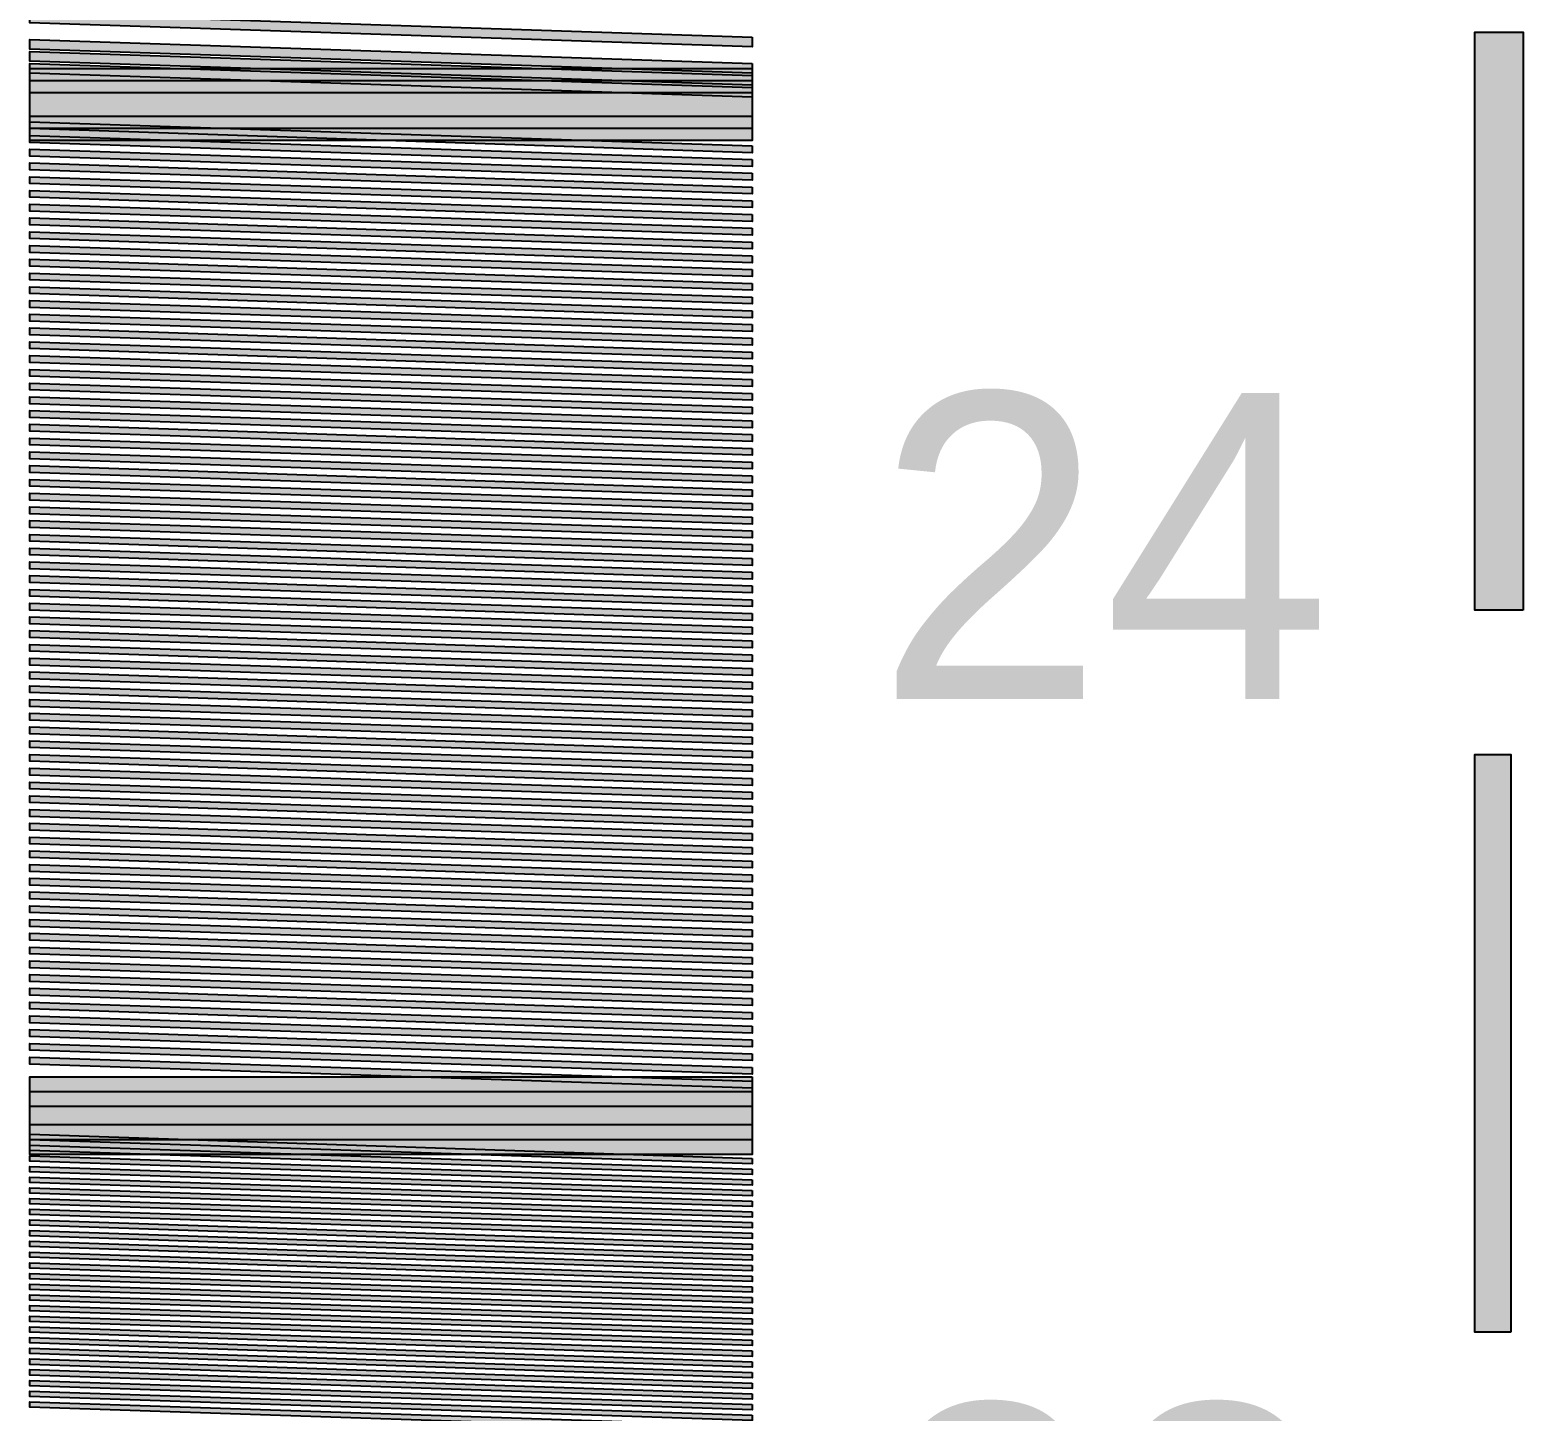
# Model space of a CAD drawing. Header units: millimetres. Extents: x -9 to 297, y 0 to 210.
# Drawn here: x 193.94 to 212.03, y 113.67 to 130.4 of the extents above; entities that cross this region are included whole.
import ezdxf

# ---------------------------------------------------------------- set-up
doc = ezdxf.new("R2010")
doc.units = ezdxf.units.MM
for name, color, linetype in [('CENTER', 7, 'Continuous'), ('LABELS', 7, 'Continuous'), ('PERIPHERY', 7, 'Continuous')]:
    doc.layers.add(name, color=color, linetype=linetype)

msp = doc.modelspace()

# ---------------------------------------------------------------- hatches: boundary and pattern name
at = {"layer": 'CENTER', "true_color": 0x000000}
h = msp.add_hatch(color=7, dxfattribs=at)
h.dxf.hatch_style = 1
h.paths.add_polyline_path([(212.028, 123.375), (211.442, 123.375), (211.442, 130.375), (212.028, 130.375), (212.028, 123.375)])
h = msp.add_hatch(color=7, dxfattribs=at)
h.dxf.hatch_style = 1
h.paths.add_polyline_path([(211.88, 114.625), (211.442, 114.625), (211.442, 121.625), (211.88, 121.625), (211.88, 114.625)])
at = {"layer": 'PERIPHERY', "true_color": 0x000000}
h = msp.add_hatch(color=7, dxfattribs=at)
h.dxf.hatch_style = 1
h.paths.add_polyline_path([(202.692, 130.316), (202.692, 130.2), (193.942, 130.491), (193.942, 130.608), (202.692, 130.316)])
h = msp.add_hatch(color=7, dxfattribs=at)
h.dxf.hatch_style = 1
h.paths.add_polyline_path([(202.692, 129.996), (202.692, 129.879), (193.942, 130.171), (193.942, 130.287), (202.692, 129.996)])
h = msp.add_hatch(color=7, dxfattribs=at)
h.dxf.hatch_style = 1
h.paths.add_polyline_path([(202.692, 129.85), (202.692, 129.733), (193.942, 130.025), (193.942, 130.142), (202.692, 129.85)])
h = msp.add_hatch(color=7, dxfattribs=at)
h.dxf.hatch_style = 1
h.paths.add_polyline_path([(202.692, 129.704), (202.692, 129.587), (193.942, 129.879), (193.942, 129.996), (202.692, 129.704)])
h = msp.add_hatch(color=7, dxfattribs=at)
h.dxf.hatch_style = 1
h.paths.add_polyline_path([(202.692, 129.937), (202.692, 129.354), (193.942, 129.354), (193.942, 129.937), (202.692, 129.937)])
h = msp.add_hatch(color=7, dxfattribs=at)
h.dxf.hatch_style = 1
h.paths.add_polyline_path([(202.692, 129.791), (202.692, 129.208), (193.942, 129.208), (193.942, 129.791), (202.692, 129.791)])
h = msp.add_hatch(color=7, dxfattribs=at)
h.dxf.hatch_style = 1
h.paths.add_polyline_path([(202.692, 129.645), (202.692, 129.062), (193.942, 129.062), (193.942, 129.645), (202.692, 129.645)])
h = msp.add_hatch(color=7, dxfattribs=at)
h.dxf.hatch_style = 1
h.paths.add_polyline_path([(202.692, 129), (202.692, 128.916), (193.942, 129.208), (193.942, 129.291), (202.692, 129)])
h = msp.add_hatch(color=7, dxfattribs=at)
h.dxf.hatch_style = 1
h.paths.add_polyline_path([(202.692, 128.833), (202.692, 128.75), (193.942, 129.041), (193.942, 129.125), (202.692, 128.833)])
h = msp.add_hatch(color=7, dxfattribs=at)
h.dxf.hatch_style = 1
h.paths.add_polyline_path([(202.692, 128.666), (202.692, 128.583), (193.942, 128.875), (193.942, 128.958), (202.692, 128.666)])
h = msp.add_hatch(color=7, dxfattribs=at)
h.dxf.hatch_style = 1
h.paths.add_polyline_path([(202.692, 128.5), (202.692, 128.416), (193.942, 128.708), (193.942, 128.791), (202.692, 128.5)])
h = msp.add_hatch(color=7, dxfattribs=at)
h.dxf.hatch_style = 1
h.paths.add_polyline_path([(202.692, 128.333), (202.692, 128.25), (193.942, 128.541), (193.942, 128.625), (202.692, 128.333)])
h = msp.add_hatch(color=7, dxfattribs=at)
h.dxf.hatch_style = 1
h.paths.add_polyline_path([(202.692, 128.167), (202.692, 128.083), (193.942, 128.375), (193.942, 128.458), (202.692, 128.167)])
h = msp.add_hatch(color=7, dxfattribs=at)
h.dxf.hatch_style = 1
h.paths.add_polyline_path([(202.692, 128), (202.692, 127.916), (193.942, 128.208), (193.942, 128.292), (202.692, 128)])
h = msp.add_hatch(color=7, dxfattribs=at)
h.dxf.hatch_style = 1
h.paths.add_polyline_path([(202.692, 127.833), (202.692, 127.75), (193.942, 128.041), (193.942, 128.125), (202.692, 127.833)])
h = msp.add_hatch(color=7, dxfattribs=at)
h.dxf.hatch_style = 1
h.paths.add_polyline_path([(202.692, 127.666), (202.692, 127.583), (193.942, 127.875), (193.942, 127.958), (202.692, 127.666)])
h = msp.add_hatch(color=7, dxfattribs=at)
h.dxf.hatch_style = 1
h.paths.add_polyline_path([(202.692, 127.5), (202.692, 127.416), (193.942, 127.708), (193.942, 127.791), (202.692, 127.5)])
h = msp.add_hatch(color=7, dxfattribs=at)
h.dxf.hatch_style = 1
h.paths.add_polyline_path([(202.692, 127.333), (202.692, 127.25), (193.942, 127.541), (193.942, 127.625), (202.692, 127.333)])
h = msp.add_hatch(color=7, dxfattribs=at)
h.dxf.hatch_style = 1
h.paths.add_polyline_path([(202.692, 127.167), (202.692, 127.083), (193.942, 127.375), (193.942, 127.458), (202.692, 127.167)])
h = msp.add_hatch(color=7, dxfattribs=at)
h.dxf.hatch_style = 1
h.paths.add_polyline_path([(202.692, 127), (202.692, 126.917), (193.942, 127.208), (193.942, 127.292), (202.692, 127)])
h = msp.add_hatch(color=7, dxfattribs=at)
h.dxf.hatch_style = 1
h.paths.add_polyline_path([(202.692, 126.833), (202.692, 126.75), (193.942, 127.042), (193.942, 127.125), (202.692, 126.833)])
h = msp.add_hatch(color=7, dxfattribs=at)
h.dxf.hatch_style = 1
h.paths.add_polyline_path([(202.692, 126.667), (202.692, 126.583), (193.942, 126.875), (193.942, 126.958), (202.692, 126.667)])
h = msp.add_hatch(color=7, dxfattribs=at)
h.dxf.hatch_style = 1
h.paths.add_polyline_path([(202.692, 126.5), (202.692, 126.417), (193.942, 126.708), (193.942, 126.792), (202.692, 126.5)])
h = msp.add_hatch(color=7, dxfattribs=at)
h.dxf.hatch_style = 1
h.paths.add_polyline_path([(202.692, 126.333), (202.692, 126.25), (193.942, 126.542), (193.942, 126.625), (202.692, 126.333)])
h = msp.add_hatch(color=7, dxfattribs=at)
h.dxf.hatch_style = 1
h.paths.add_polyline_path([(202.692, 126.167), (202.692, 126.083), (193.942, 126.375), (193.942, 126.458), (202.692, 126.167)])
h = msp.add_hatch(color=7, dxfattribs=at)
h.dxf.hatch_style = 1
h.paths.add_polyline_path([(202.692, 126), (202.692, 125.916), (193.942, 126.208), (193.942, 126.291), (202.692, 126)])
h = msp.add_hatch(color=7, dxfattribs=at)
h.dxf.hatch_style = 1
h.paths.add_polyline_path([(202.692, 125.833), (202.692, 125.75), (193.942, 126.042), (193.942, 126.125), (202.692, 125.833)])
h = msp.add_hatch(color=7, dxfattribs=at)
h.dxf.hatch_style = 1
h.paths.add_polyline_path([(202.692, 125.667), (202.692, 125.583), (193.942, 125.875), (193.942, 125.958), (202.692, 125.667)])
h = msp.add_hatch(color=7, dxfattribs=at)
h.dxf.hatch_style = 1
h.paths.add_polyline_path([(202.692, 125.5), (202.692, 125.417), (193.942, 125.708), (193.942, 125.792), (202.692, 125.5)])
h = msp.add_hatch(color=7, dxfattribs=at)
h.dxf.hatch_style = 1
h.paths.add_polyline_path([(202.692, 125.333), (202.692, 125.25), (193.942, 125.542), (193.942, 125.625), (202.692, 125.333)])
h = msp.add_hatch(color=7, dxfattribs=at)
h.dxf.hatch_style = 1
h.paths.add_polyline_path([(202.692, 125.167), (202.692, 125.084), (193.942, 125.375), (193.942, 125.459), (202.692, 125.167)])
h = msp.add_hatch(color=7, dxfattribs=at)
h.dxf.hatch_style = 1
h.paths.add_polyline_path([(202.692, 125), (202.692, 124.917), (193.942, 125.208), (193.942, 125.292), (202.692, 125)])
h = msp.add_hatch(color=7, dxfattribs=at)
h.dxf.hatch_style = 1
h.paths.add_polyline_path([(202.692, 124.833), (202.692, 124.75), (193.942, 125.042), (193.942, 125.125), (202.692, 124.833)])
h = msp.add_hatch(color=7, dxfattribs=at)
h.dxf.hatch_style = 1
h.paths.add_polyline_path([(202.692, 124.666), (202.692, 124.583), (193.942, 124.875), (193.942, 124.958), (202.692, 124.666)])
h = msp.add_hatch(color=7, dxfattribs=at)
h.dxf.hatch_style = 1
h.paths.add_polyline_path([(202.692, 124.5), (202.692, 124.416), (193.942, 124.708), (193.942, 124.791), (202.692, 124.5)])
h = msp.add_hatch(color=7, dxfattribs=at)
h.dxf.hatch_style = 1
h.paths.add_polyline_path([(202.692, 124.333), (202.692, 124.25), (193.942, 124.541), (193.942, 124.625), (202.692, 124.333)])
h = msp.add_hatch(color=7, dxfattribs=at)
h.dxf.hatch_style = 1
h.paths.add_polyline_path([(202.692, 124.167), (202.692, 124.083), (193.942, 124.375), (193.942, 124.458), (202.692, 124.167)])
h = msp.add_hatch(color=7, dxfattribs=at)
h.dxf.hatch_style = 1
h.paths.add_polyline_path([(202.692, 124), (202.692, 123.916), (193.942, 124.208), (193.942, 124.292), (202.692, 124)])
h = msp.add_hatch(color=7, dxfattribs=at)
h.dxf.hatch_style = 1
h.paths.add_polyline_path([(202.692, 123.833), (202.692, 123.75), (193.942, 124.042), (193.942, 124.125), (202.692, 123.833)])
h = msp.add_hatch(color=7, dxfattribs=at)
h.dxf.hatch_style = 1
h.paths.add_polyline_path([(202.692, 123.667), (202.692, 123.583), (193.942, 123.875), (193.942, 123.958), (202.692, 123.667)])
h = msp.add_hatch(color=7, dxfattribs=at)
h.dxf.hatch_style = 1
h.paths.add_polyline_path([(202.692, 123.5), (202.692, 123.417), (193.942, 123.708), (193.942, 123.792), (202.692, 123.5)])
h = msp.add_hatch(color=7, dxfattribs=at)
h.dxf.hatch_style = 1
h.paths.add_polyline_path([(202.692, 123.333), (202.692, 123.25), (193.942, 123.542), (193.942, 123.625), (202.692, 123.333)])
h = msp.add_hatch(color=7, dxfattribs=at)
h.dxf.hatch_style = 1
h.paths.add_polyline_path([(202.692, 123.167), (202.692, 123.084), (193.942, 123.375), (193.942, 123.459), (202.692, 123.167)])
h = msp.add_hatch(color=7, dxfattribs=at)
h.dxf.hatch_style = 1
h.paths.add_polyline_path([(202.692, 123), (202.692, 122.917), (193.942, 123.208), (193.942, 123.292), (202.692, 123)])
h = msp.add_hatch(color=7, dxfattribs=at)
h.dxf.hatch_style = 1
h.paths.add_polyline_path([(202.692, 122.833), (202.692, 122.75), (193.942, 123.042), (193.942, 123.125), (202.692, 122.833)])
h = msp.add_hatch(color=7, dxfattribs=at)
h.dxf.hatch_style = 1
h.paths.add_polyline_path([(202.692, 122.667), (202.692, 122.583), (193.942, 122.875), (193.942, 122.958), (202.692, 122.667)])
h = msp.add_hatch(color=7, dxfattribs=at)
h.dxf.hatch_style = 1
h.paths.add_polyline_path([(202.692, 122.5), (202.692, 122.417), (193.942, 122.708), (193.942, 122.792), (202.692, 122.5)])
h = msp.add_hatch(color=7, dxfattribs=at)
h.dxf.hatch_style = 1
h.paths.add_polyline_path([(202.692, 122.333), (202.692, 122.25), (193.942, 122.542), (193.942, 122.625), (202.692, 122.333)])
h = msp.add_hatch(color=7, dxfattribs=at)
h.dxf.hatch_style = 1
h.paths.add_polyline_path([(202.692, 122.167), (202.692, 122.083), (193.942, 122.375), (193.942, 122.458), (202.692, 122.167)])
h = msp.add_hatch(color=7, dxfattribs=at)
h.dxf.hatch_style = 1
h.paths.add_polyline_path([(202.692, 122), (202.692, 121.917), (193.942, 122.208), (193.942, 122.292), (202.692, 122)])
h = msp.add_hatch(color=7, dxfattribs=at)
h.dxf.hatch_style = 1
h.paths.add_polyline_path([(202.692, 121.834), (202.692, 121.75), (193.942, 122.042), (193.942, 122.125), (202.692, 121.834)])
h = msp.add_hatch(color=7, dxfattribs=at)
h.dxf.hatch_style = 1
h.paths.add_polyline_path([(202.692, 121.667), (202.692, 121.584), (193.942, 121.875), (193.942, 121.959), (202.692, 121.667)])
h = msp.add_hatch(color=7, dxfattribs=at)
h.dxf.hatch_style = 1
h.paths.add_polyline_path([(202.692, 121.5), (202.692, 121.417), (193.942, 121.709), (193.942, 121.792), (202.692, 121.5)])
h = msp.add_hatch(color=7, dxfattribs=at)
h.dxf.hatch_style = 1
h.paths.add_polyline_path([(202.692, 121.334), (202.692, 121.25), (193.942, 121.542), (193.942, 121.625), (202.692, 121.334)])
h = msp.add_hatch(color=7, dxfattribs=at)
h.dxf.hatch_style = 1
h.paths.add_polyline_path([(202.692, 121.167), (202.692, 121.084), (193.942, 121.375), (193.942, 121.459), (202.692, 121.167)])
h = msp.add_hatch(color=7, dxfattribs=at)
h.dxf.hatch_style = 1
h.paths.add_polyline_path([(202.692, 121), (202.692, 120.916), (193.942, 121.208), (193.942, 121.291), (202.692, 121)])
h = msp.add_hatch(color=7, dxfattribs=at)
h.dxf.hatch_style = 1
h.paths.add_polyline_path([(202.692, 120.833), (202.692, 120.75), (193.942, 121.042), (193.942, 121.125), (202.692, 120.833)])
h = msp.add_hatch(color=7, dxfattribs=at)
h.dxf.hatch_style = 1
h.paths.add_polyline_path([(202.692, 120.667), (202.692, 120.583), (193.942, 120.875), (193.942, 120.958), (202.692, 120.667)])
h = msp.add_hatch(color=7, dxfattribs=at)
h.dxf.hatch_style = 1
h.paths.add_polyline_path([(202.692, 120.5), (202.692, 120.417), (193.942, 120.708), (193.942, 120.792), (202.692, 120.5)])
h = msp.add_hatch(color=7, dxfattribs=at)
h.dxf.hatch_style = 1
h.paths.add_polyline_path([(202.692, 120.334), (202.692, 120.25), (193.942, 120.542), (193.942, 120.625), (202.692, 120.334)])
h = msp.add_hatch(color=7, dxfattribs=at)
h.dxf.hatch_style = 1
h.paths.add_polyline_path([(202.692, 120.167), (202.692, 120.083), (193.942, 120.375), (193.942, 120.459), (202.692, 120.167)])
h = msp.add_hatch(color=7, dxfattribs=at)
h.dxf.hatch_style = 1
h.paths.add_polyline_path([(202.692, 120), (202.692, 119.917), (193.942, 120.209), (193.942, 120.292), (202.692, 120)])
h = msp.add_hatch(color=7, dxfattribs=at)
h.dxf.hatch_style = 1
h.paths.add_polyline_path([(202.692, 119.834), (202.692, 119.75), (193.942, 120.042), (193.942, 120.125), (202.692, 119.834)])
h = msp.add_hatch(color=7, dxfattribs=at)
h.dxf.hatch_style = 1
h.paths.add_polyline_path([(202.692, 119.667), (202.692, 119.584), (193.942, 119.875), (193.942, 119.959), (202.692, 119.667)])
h = msp.add_hatch(color=7, dxfattribs=at)
h.dxf.hatch_style = 1
h.paths.add_polyline_path([(202.692, 119.5), (202.692, 119.417), (193.942, 119.709), (193.942, 119.792), (202.692, 119.5)])
h = msp.add_hatch(color=7, dxfattribs=at)
h.dxf.hatch_style = 1
h.paths.add_polyline_path([(202.692, 119.334), (202.692, 119.25), (193.942, 119.542), (193.942, 119.625), (202.692, 119.334)])
h = msp.add_hatch(color=7, dxfattribs=at)
h.dxf.hatch_style = 1
h.paths.add_polyline_path([(202.692, 119.167), (202.692, 119.084), (193.942, 119.375), (193.942, 119.459), (202.692, 119.167)])
h = msp.add_hatch(color=7, dxfattribs=at)
h.dxf.hatch_style = 1
h.paths.add_polyline_path([(202.692, 119), (202.692, 118.917), (193.942, 119.208), (193.942, 119.292), (202.692, 119)])
h = msp.add_hatch(color=7, dxfattribs=at)
h.dxf.hatch_style = 1
h.paths.add_polyline_path([(202.692, 118.834), (202.692, 118.75), (193.942, 119.042), (193.942, 119.125), (202.692, 118.834)])
h = msp.add_hatch(color=7, dxfattribs=at)
h.dxf.hatch_style = 1
h.paths.add_polyline_path([(202.692, 118.667), (202.692, 118.584), (193.942, 118.875), (193.942, 118.959), (202.692, 118.667)])
h = msp.add_hatch(color=7, dxfattribs=at)
h.dxf.hatch_style = 1
h.paths.add_polyline_path([(202.692, 118.5), (202.692, 118.417), (193.942, 118.709), (193.942, 118.792), (202.692, 118.5)])
h = msp.add_hatch(color=7, dxfattribs=at)
h.dxf.hatch_style = 1
h.paths.add_polyline_path([(202.692, 118.334), (202.692, 118.25), (193.942, 118.542), (193.942, 118.625), (202.692, 118.334)])
h = msp.add_hatch(color=7, dxfattribs=at)
h.dxf.hatch_style = 1
h.paths.add_polyline_path([(202.692, 118.167), (202.692, 118.084), (193.942, 118.375), (193.942, 118.459), (202.692, 118.167)])
h = msp.add_hatch(color=7, dxfattribs=at)
h.dxf.hatch_style = 1
h.paths.add_polyline_path([(202.692, 118), (202.692, 117.917), (193.942, 118.209), (193.942, 118.292), (202.692, 118)])
h = msp.add_hatch(color=7, dxfattribs=at)
h.dxf.hatch_style = 1
h.paths.add_polyline_path([(202.692, 117.834), (202.692, 117.75), (193.942, 118.042), (193.942, 118.125), (202.692, 117.834)])
h = msp.add_hatch(color=7, dxfattribs=at)
h.dxf.hatch_style = 1
h.paths.add_polyline_path([(202.692, 117.667), (202.692, 117.584), (193.942, 117.875), (193.942, 117.959), (202.692, 117.667)])
h = msp.add_hatch(color=7, dxfattribs=at)
h.dxf.hatch_style = 1
h.paths.add_polyline_path([(202.692, 117.72), (202.692, 117.136), (193.942, 117.136), (193.942, 117.72), (202.692, 117.72)])
h = msp.add_hatch(color=7, dxfattribs=at)
h.dxf.hatch_style = 1
h.paths.add_polyline_path([(202.692, 117.542), (202.692, 116.958), (193.942, 116.958), (193.942, 117.542), (202.692, 117.542)])
h = msp.add_hatch(color=7, dxfattribs=at)
h.dxf.hatch_style = 1
h.paths.add_polyline_path([(202.692, 117.363), (202.692, 116.78), (193.942, 116.78), (193.942, 117.363), (202.692, 117.363)])
h = msp.add_hatch(color=7, dxfattribs=at)
h.dxf.hatch_style = 1
h.paths.add_polyline_path([(202.692, 116.731), (202.692, 116.666), (193.942, 116.958), (193.942, 117.023), (202.692, 116.731)])
h = msp.add_hatch(color=7, dxfattribs=at)
h.dxf.hatch_style = 1
h.paths.add_polyline_path([(202.692, 116.602), (202.692, 116.537), (193.942, 116.829), (193.942, 116.893), (202.692, 116.602)])
h = msp.add_hatch(color=7, dxfattribs=at)
h.dxf.hatch_style = 1
h.paths.add_polyline_path([(202.692, 116.472), (202.692, 116.407), (193.942, 116.699), (193.942, 116.764), (202.692, 116.472)])
h = msp.add_hatch(color=7, dxfattribs=at)
h.dxf.hatch_style = 1
h.paths.add_polyline_path([(202.692, 116.342), (202.692, 116.278), (193.942, 116.569), (193.942, 116.634), (202.692, 116.342)])
h = msp.add_hatch(color=7, dxfattribs=at)
h.dxf.hatch_style = 1
h.paths.add_polyline_path([(202.692, 116.213), (202.692, 116.148), (193.942, 116.44), (193.942, 116.504), (202.692, 116.213)])
h = msp.add_hatch(color=7, dxfattribs=at)
h.dxf.hatch_style = 1
h.paths.add_polyline_path([(202.692, 116.083), (202.692, 116.018), (193.942, 116.31), (193.942, 116.375), (202.692, 116.083)])
h = msp.add_hatch(color=7, dxfattribs=at)
h.dxf.hatch_style = 1
h.paths.add_polyline_path([(202.692, 115.953), (202.692, 115.889), (193.942, 116.18), (193.942, 116.245), (202.692, 115.953)])
h = msp.add_hatch(color=7, dxfattribs=at)
h.dxf.hatch_style = 1
h.paths.add_polyline_path([(202.692, 115.824), (202.692, 115.759), (193.942, 116.051), (193.942, 116.115), (202.692, 115.824)])
h = msp.add_hatch(color=7, dxfattribs=at)
h.dxf.hatch_style = 1
h.paths.add_polyline_path([(202.692, 115.694), (202.692, 115.629), (193.942, 115.921), (193.942, 115.986), (202.692, 115.694)])
h = msp.add_hatch(color=7, dxfattribs=at)
h.dxf.hatch_style = 1
h.paths.add_polyline_path([(202.692, 115.565), (202.692, 115.5), (193.942, 115.792), (193.942, 115.856), (202.692, 115.565)])
h = msp.add_hatch(color=7, dxfattribs=at)
h.dxf.hatch_style = 1
h.paths.add_polyline_path([(202.692, 115.435), (202.692, 115.37), (193.942, 115.662), (193.942, 115.727), (202.692, 115.435)])
h = msp.add_hatch(color=7, dxfattribs=at)
h.dxf.hatch_style = 1
h.paths.add_polyline_path([(202.692, 115.306), (202.692, 115.241), (193.942, 115.533), (193.942, 115.597), (202.692, 115.306)])
h = msp.add_hatch(color=7, dxfattribs=at)
h.dxf.hatch_style = 1
h.paths.add_polyline_path([(202.692, 115.176), (202.692, 115.111), (193.942, 115.403), (193.942, 115.468), (202.692, 115.176)])
h = msp.add_hatch(color=7, dxfattribs=at)
h.dxf.hatch_style = 1
h.paths.add_polyline_path([(202.692, 115.046), (202.692, 114.982), (193.942, 115.273), (193.942, 115.338), (202.692, 115.046)])
h = msp.add_hatch(color=7, dxfattribs=at)
h.dxf.hatch_style = 1
h.paths.add_polyline_path([(202.692, 114.917), (202.692, 114.852), (193.942, 115.144), (193.942, 115.208), (202.692, 114.917)])
h = msp.add_hatch(color=7, dxfattribs=at)
h.dxf.hatch_style = 1
h.paths.add_polyline_path([(202.692, 114.787), (202.692, 114.722), (193.942, 115.014), (193.942, 115.079), (202.692, 114.787)])
h = msp.add_hatch(color=7, dxfattribs=at)
h.dxf.hatch_style = 1
h.paths.add_polyline_path([(202.692, 114.657), (202.692, 114.593), (193.942, 114.884), (193.942, 114.949), (202.692, 114.657)])
h = msp.add_hatch(color=7, dxfattribs=at)
h.dxf.hatch_style = 1
h.paths.add_polyline_path([(202.692, 114.528), (202.692, 114.463), (193.942, 114.755), (193.942, 114.819), (202.692, 114.528)])
h = msp.add_hatch(color=7, dxfattribs=at)
h.dxf.hatch_style = 1
h.paths.add_polyline_path([(202.692, 114.398), (202.692, 114.333), (193.942, 114.625), (193.942, 114.69), (202.692, 114.398)])
h = msp.add_hatch(color=7, dxfattribs=at)
h.dxf.hatch_style = 1
h.paths.add_polyline_path([(202.692, 114.268), (202.692, 114.204), (193.942, 114.495), (193.942, 114.56), (202.692, 114.268)])
h = msp.add_hatch(color=7, dxfattribs=at)
h.dxf.hatch_style = 1
h.paths.add_polyline_path([(202.692, 114.139), (202.692, 114.074), (193.942, 114.366), (193.942, 114.431), (202.692, 114.139)])
h = msp.add_hatch(color=7, dxfattribs=at)
h.dxf.hatch_style = 1
h.paths.add_polyline_path([(202.692, 114.009), (202.692, 113.945), (193.942, 114.236), (193.942, 114.301), (202.692, 114.009)])
h = msp.add_hatch(color=7, dxfattribs=at)
h.dxf.hatch_style = 1
h.paths.add_polyline_path([(202.692, 113.88), (202.692, 113.815), (193.942, 114.107), (193.942, 114.172), (202.692, 113.88)])
h = msp.add_hatch(color=7, dxfattribs=at)
h.dxf.hatch_style = 1
h.paths.add_polyline_path([(202.692, 113.75), (202.692, 113.685), (193.942, 113.977), (193.942, 114.042), (202.692, 113.75)])
h = msp.add_hatch(color=7, dxfattribs=at)
h.dxf.hatch_style = 1
h.paths.add_polyline_path([(202.692, 113.621), (202.692, 113.556), (193.942, 113.847), (193.942, 113.912), (202.692, 113.621)])
h = msp.add_hatch(color=7, dxfattribs=at)
h.dxf.hatch_style = 1
h.paths.add_polyline_path([(202.692, 113.491), (202.692, 113.426), (193.942, 113.718), (193.942, 113.783), (202.692, 113.491)])

# ---------------------------------------------------------------- linework, layer by layer
at = {"layer": 'CENTER', "color": 250}
for points in [[(212.028, 123.375), (211.442, 123.375), (211.442, 130.375), (212.028, 130.375), (212.028, 123.375)], [(211.88, 114.625), (211.442, 114.625), (211.442, 121.625), (211.88, 121.625), (211.88, 114.625)]]:
    msp.add_lwpolyline(points, close=True, dxfattribs=at)
at = {"layer": 'CENTER', "color": 250, "true_color": 0x000000}
for points in [[(212.028, 123.375), (212.028, 130.375), (211.442, 130.375)], [(211.442, 130.375), (211.442, 123.375), (212.028, 123.375)], [(211.88, 114.625), (211.88, 121.625), (211.442, 121.625)], [(211.442, 121.625), (211.442, 114.625), (211.88, 114.625)]]:
    msp.add_solid(points, dxfattribs=at)
at = {"layer": 'PERIPHERY', "color": 250}
for points in [[(202.692, 130.316), (202.692, 130.2), (193.942, 130.491), (193.942, 130.608), (202.692, 130.316)], [(202.692, 129.996), (202.692, 129.879), (193.942, 130.171), (193.942, 130.287), (202.692, 129.996)], [(202.692, 129.85), (202.692, 129.733), (193.942, 130.025), (193.942, 130.142), (202.692, 129.85)], [(202.692, 129.704), (202.692, 129.587), (193.942, 129.879), (193.942, 129.996), (202.692, 129.704)], [(202.692, 129.937), (202.692, 129.354), (193.942, 129.354), (193.942, 129.937), (202.692, 129.937)], [(202.692, 129.791), (202.692, 129.208), (193.942, 129.208), (193.942, 129.791), (202.692, 129.791)], [(202.692, 129.645), (202.692, 129.062), (193.942, 129.062), (193.942, 129.645), (202.692, 129.645)], [(202.692, 129), (202.692, 128.916), (193.942, 129.208), (193.942, 129.291), (202.692, 129)], [(202.692, 128.833), (202.692, 128.75), (193.942, 129.041), (193.942, 129.125), (202.692, 128.833)], [(202.692, 128.666), (202.692, 128.583), (193.942, 128.875), (193.942, 128.958), (202.692, 128.666)], [(202.692, 128.5), (202.692, 128.416), (193.942, 128.708), (193.942, 128.791), (202.692, 128.5)], [(202.692, 128.333), (202.692, 128.25), (193.942, 128.541), (193.942, 128.625), (202.692, 128.333)], [(202.692, 128.167), (202.692, 128.083), (193.942, 128.375), (193.942, 128.458), (202.692, 128.167)], [(202.692, 128), (202.692, 127.916), (193.942, 128.208), (193.942, 128.292), (202.692, 128)], [(202.692, 127.833), (202.692, 127.75), (193.942, 128.041), (193.942, 128.125), (202.692, 127.833)], [(202.692, 127.666), (202.692, 127.583), (193.942, 127.875), (193.942, 127.958), (202.692, 127.666)], [(202.692, 127.5), (202.692, 127.416), (193.942, 127.708), (193.942, 127.791), (202.692, 127.5)], [(202.692, 127.333), (202.692, 127.25), (193.942, 127.541), (193.942, 127.625), (202.692, 127.333)], [(202.692, 127.167), (202.692, 127.083), (193.942, 127.375), (193.942, 127.458), (202.692, 127.167)], [(202.692, 127), (202.692, 126.917), (193.942, 127.208), (193.942, 127.292), (202.692, 127)], [(202.692, 126.833), (202.692, 126.75), (193.942, 127.042), (193.942, 127.125), (202.692, 126.833)], [(202.692, 126.667), (202.692, 126.583), (193.942, 126.875), (193.942, 126.958), (202.692, 126.667)], [(202.692, 126.5), (202.692, 126.417), (193.942, 126.708), (193.942, 126.792), (202.692, 126.5)], [(202.692, 126.333), (202.692, 126.25), (193.942, 126.542), (193.942, 126.625), (202.692, 126.333)], [(202.692, 126.167), (202.692, 126.083), (193.942, 126.375), (193.942, 126.458), (202.692, 126.167)], [(202.692, 126), (202.692, 125.916), (193.942, 126.208), (193.942, 126.291), (202.692, 126)], [(202.692, 125.833), (202.692, 125.75), (193.942, 126.042), (193.942, 126.125), (202.692, 125.833)], [(202.692, 125.667), (202.692, 125.583), (193.942, 125.875), (193.942, 125.958), (202.692, 125.667)], [(202.692, 125.5), (202.692, 125.417), (193.942, 125.708), (193.942, 125.792), (202.692, 125.5)], [(202.692, 125.333), (202.692, 125.25), (193.942, 125.542), (193.942, 125.625), (202.692, 125.333)], [(202.692, 125.167), (202.692, 125.084), (193.942, 125.375), (193.942, 125.459), (202.692, 125.167)], [(202.692, 125), (202.692, 124.917), (193.942, 125.208), (193.942, 125.292), (202.692, 125)], [(202.692, 124.833), (202.692, 124.75), (193.942, 125.042), (193.942, 125.125), (202.692, 124.833)], [(202.692, 124.666), (202.692, 124.583), (193.942, 124.875), (193.942, 124.958), (202.692, 124.666)], [(202.692, 124.5), (202.692, 124.416), (193.942, 124.708), (193.942, 124.791), (202.692, 124.5)], [(202.692, 124.333), (202.692, 124.25), (193.942, 124.541), (193.942, 124.625), (202.692, 124.333)], [(202.692, 124.167), (202.692, 124.083), (193.942, 124.375), (193.942, 124.458), (202.692, 124.167)], [(202.692, 124), (202.692, 123.916), (193.942, 124.208), (193.942, 124.292), (202.692, 124)], [(202.692, 123.833), (202.692, 123.75), (193.942, 124.042), (193.942, 124.125), (202.692, 123.833)], [(202.692, 123.667), (202.692, 123.583), (193.942, 123.875), (193.942, 123.958), (202.692, 123.667)], [(202.692, 123.5), (202.692, 123.417), (193.942, 123.708), (193.942, 123.792), (202.692, 123.5)], [(202.692, 123.333), (202.692, 123.25), (193.942, 123.542), (193.942, 123.625), (202.692, 123.333)], [(202.692, 123.167), (202.692, 123.084), (193.942, 123.375), (193.942, 123.459), (202.692, 123.167)], [(202.692, 123), (202.692, 122.917), (193.942, 123.208), (193.942, 123.292), (202.692, 123)], [(202.692, 122.833), (202.692, 122.75), (193.942, 123.042), (193.942, 123.125), (202.692, 122.833)], [(202.692, 122.667), (202.692, 122.583), (193.942, 122.875), (193.942, 122.958), (202.692, 122.667)], [(202.692, 122.5), (202.692, 122.417), (193.942, 122.708), (193.942, 122.792), (202.692, 122.5)], [(202.692, 122.333), (202.692, 122.25), (193.942, 122.542), (193.942, 122.625), (202.692, 122.333)], [(202.692, 122.167), (202.692, 122.083), (193.942, 122.375), (193.942, 122.458), (202.692, 122.167)], [(202.692, 122), (202.692, 121.917), (193.942, 122.208), (193.942, 122.292), (202.692, 122)], [(202.692, 121.834), (202.692, 121.75), (193.942, 122.042), (193.942, 122.125), (202.692, 121.834)], [(202.692, 121.667), (202.692, 121.584), (193.942, 121.875), (193.942, 121.959), (202.692, 121.667)], [(202.692, 121.5), (202.692, 121.417), (193.942, 121.709), (193.942, 121.792), (202.692, 121.5)], [(202.692, 121.334), (202.692, 121.25), (193.942, 121.542), (193.942, 121.625), (202.692, 121.334)], [(202.692, 121.167), (202.692, 121.084), (193.942, 121.375), (193.942, 121.459), (202.692, 121.167)], [(202.692, 121), (202.692, 120.916), (193.942, 121.208), (193.942, 121.291), (202.692, 121)], [(202.692, 120.833), (202.692, 120.75), (193.942, 121.042), (193.942, 121.125), (202.692, 120.833)], [(202.692, 120.667), (202.692, 120.583), (193.942, 120.875), (193.942, 120.958), (202.692, 120.667)], [(202.692, 120.5), (202.692, 120.417), (193.942, 120.708), (193.942, 120.792), (202.692, 120.5)], [(202.692, 120.334), (202.692, 120.25), (193.942, 120.542), (193.942, 120.625), (202.692, 120.334)], [(202.692, 120.167), (202.692, 120.083), (193.942, 120.375), (193.942, 120.459), (202.692, 120.167)], [(202.692, 120), (202.692, 119.917), (193.942, 120.209), (193.942, 120.292), (202.692, 120)], [(202.692, 119.834), (202.692, 119.75), (193.942, 120.042), (193.942, 120.125), (202.692, 119.834)], [(202.692, 119.667), (202.692, 119.584), (193.942, 119.875), (193.942, 119.959), (202.692, 119.667)], [(202.692, 119.5), (202.692, 119.417), (193.942, 119.709), (193.942, 119.792), (202.692, 119.5)], [(202.692, 119.334), (202.692, 119.25), (193.942, 119.542), (193.942, 119.625), (202.692, 119.334)], [(202.692, 119.167), (202.692, 119.084), (193.942, 119.375), (193.942, 119.459), (202.692, 119.167)], [(202.692, 119), (202.692, 118.917), (193.942, 119.208), (193.942, 119.292), (202.692, 119)], [(202.692, 118.834), (202.692, 118.75), (193.942, 119.042), (193.942, 119.125), (202.692, 118.834)], [(202.692, 118.667), (202.692, 118.584), (193.942, 118.875), (193.942, 118.959), (202.692, 118.667)], [(202.692, 118.5), (202.692, 118.417), (193.942, 118.709), (193.942, 118.792), (202.692, 118.5)], [(202.692, 118.334), (202.692, 118.25), (193.942, 118.542), (193.942, 118.625), (202.692, 118.334)], [(202.692, 118.167), (202.692, 118.084), (193.942, 118.375), (193.942, 118.459), (202.692, 118.167)], [(202.692, 118), (202.692, 117.917), (193.942, 118.209), (193.942, 118.292), (202.692, 118)], [(202.692, 117.834), (202.692, 117.75), (193.942, 118.042), (193.942, 118.125), (202.692, 117.834)], [(202.692, 117.667), (202.692, 117.584), (193.942, 117.875), (193.942, 117.959), (202.692, 117.667)], [(202.692, 117.72), (202.692, 117.136), (193.942, 117.136), (193.942, 117.72), (202.692, 117.72)], [(202.692, 117.542), (202.692, 116.958), (193.942, 116.958), (193.942, 117.542), (202.692, 117.542)], [(202.692, 117.363), (202.692, 116.78), (193.942, 116.78), (193.942, 117.363), (202.692, 117.363)], [(202.692, 116.731), (202.692, 116.666), (193.942, 116.958), (193.942, 117.023), (202.692, 116.731)], [(202.692, 116.602), (202.692, 116.537), (193.942, 116.829), (193.942, 116.893), (202.692, 116.602)], [(202.692, 116.472), (202.692, 116.407), (193.942, 116.699), (193.942, 116.764), (202.692, 116.472)], [(202.692, 116.342), (202.692, 116.278), (193.942, 116.569), (193.942, 116.634), (202.692, 116.342)], [(202.692, 116.213), (202.692, 116.148), (193.942, 116.44), (193.942, 116.504), (202.692, 116.213)], [(202.692, 116.083), (202.692, 116.018), (193.942, 116.31), (193.942, 116.375), (202.692, 116.083)], [(202.692, 115.953), (202.692, 115.889), (193.942, 116.18), (193.942, 116.245), (202.692, 115.953)], [(202.692, 115.824), (202.692, 115.759), (193.942, 116.051), (193.942, 116.115), (202.692, 115.824)], [(202.692, 115.694), (202.692, 115.629), (193.942, 115.921), (193.942, 115.986), (202.692, 115.694)], [(202.692, 115.565), (202.692, 115.5), (193.942, 115.792), (193.942, 115.856), (202.692, 115.565)], [(202.692, 115.435), (202.692, 115.37), (193.942, 115.662), (193.942, 115.727), (202.692, 115.435)], [(202.692, 115.306), (202.692, 115.241), (193.942, 115.533), (193.942, 115.597), (202.692, 115.306)], [(202.692, 115.176), (202.692, 115.111), (193.942, 115.403), (193.942, 115.468), (202.692, 115.176)], [(202.692, 115.046), (202.692, 114.982), (193.942, 115.273), (193.942, 115.338), (202.692, 115.046)], [(202.692, 114.917), (202.692, 114.852), (193.942, 115.144), (193.942, 115.208), (202.692, 114.917)], [(202.692, 114.787), (202.692, 114.722), (193.942, 115.014), (193.942, 115.079), (202.692, 114.787)], [(202.692, 114.657), (202.692, 114.593), (193.942, 114.884), (193.942, 114.949), (202.692, 114.657)], [(202.692, 114.528), (202.692, 114.463), (193.942, 114.755), (193.942, 114.819), (202.692, 114.528)], [(202.692, 114.398), (202.692, 114.333), (193.942, 114.625), (193.942, 114.69), (202.692, 114.398)], [(202.692, 114.268), (202.692, 114.204), (193.942, 114.495), (193.942, 114.56), (202.692, 114.268)], [(202.692, 114.139), (202.692, 114.074), (193.942, 114.366), (193.942, 114.431), (202.692, 114.139)], [(202.692, 114.009), (202.692, 113.945), (193.942, 114.236), (193.942, 114.301), (202.692, 114.009)], [(202.692, 113.88), (202.692, 113.815), (193.942, 114.107), (193.942, 114.172), (202.692, 113.88)], [(202.692, 113.75), (202.692, 113.685), (193.942, 113.977), (193.942, 114.042), (202.692, 113.75)], [(202.692, 113.621), (202.692, 113.556), (193.942, 113.847), (193.942, 113.912), (202.692, 113.621)], [(202.692, 113.491), (202.692, 113.426), (193.942, 113.718), (193.942, 113.783), (202.692, 113.491)]]:
    msp.add_lwpolyline(points, close=True, dxfattribs=at)
at = {"layer": 'PERIPHERY', "color": 250, "true_color": 0x000000}
for points in [[(202.692, 130.316), (193.942, 130.608), (193.942, 130.491)], [(193.942, 130.491), (202.692, 130.2), (202.692, 130.316)], [(202.692, 129.996), (193.942, 130.287), (193.942, 130.171)], [(193.942, 130.171), (202.692, 129.879), (202.692, 129.996)], [(202.692, 129.85), (193.942, 130.142), (193.942, 130.025)], [(193.942, 130.025), (202.692, 129.733), (202.692, 129.85)], [(202.692, 129.704), (193.942, 129.996), (193.942, 129.879)], [(202.692, 129.937), (193.942, 129.937), (193.942, 129.354)], [(193.942, 129.354), (202.692, 129.354), (202.692, 129.937)], [(193.942, 129.879), (202.692, 129.587), (202.692, 129.704)], [(202.692, 129.791), (193.942, 129.791), (193.942, 129.208)], [(193.942, 129.208), (202.692, 129.208), (202.692, 129.791)], [(202.692, 129.645), (193.942, 129.645), (193.942, 129.062)], [(193.942, 129.062), (202.692, 129.062), (202.692, 129.645)], [(202.692, 129), (193.942, 129.291), (193.942, 129.208)], [(193.942, 129.208), (202.692, 128.916), (202.692, 129)], [(202.692, 128.833), (193.942, 129.125), (193.942, 129.041)], [(193.942, 129.041), (202.692, 128.75), (202.692, 128.833)], [(202.692, 128.666), (193.942, 128.958), (193.942, 128.875)], [(193.942, 128.875), (202.692, 128.583), (202.692, 128.666)], [(202.692, 128.5), (193.942, 128.791), (193.942, 128.708)], [(193.942, 128.708), (202.692, 128.416), (202.692, 128.5)], [(202.692, 128.333), (193.942, 128.625), (193.942, 128.541)], [(193.942, 128.541), (202.692, 128.25), (202.692, 128.333)], [(202.692, 128.167), (193.942, 128.458), (193.942, 128.375)], [(193.942, 128.375), (202.692, 128.083), (202.692, 128.167)], [(202.692, 128), (193.942, 128.292), (193.942, 128.208)], [(193.942, 128.208), (202.692, 127.916), (202.692, 128)], [(202.692, 127.833), (193.942, 128.125), (193.942, 128.041)], [(193.942, 128.041), (202.692, 127.75), (202.692, 127.833)], [(202.692, 127.666), (193.942, 127.958), (193.942, 127.875)], [(193.942, 127.875), (202.692, 127.583), (202.692, 127.666)], [(202.692, 127.5), (193.942, 127.791), (193.942, 127.708)], [(193.942, 127.708), (202.692, 127.416), (202.692, 127.5)], [(202.692, 127.333), (193.942, 127.625), (193.942, 127.541)], [(193.942, 127.541), (202.692, 127.25), (202.692, 127.333)], [(202.692, 127.167), (193.942, 127.458), (193.942, 127.375)], [(193.942, 127.375), (202.692, 127.083), (202.692, 127.167)], [(202.692, 127), (193.942, 127.292), (193.942, 127.208)], [(193.942, 127.208), (202.692, 126.917), (202.692, 127)], [(202.692, 126.833), (193.942, 127.125), (193.942, 127.042)], [(193.942, 127.042), (202.692, 126.75), (202.692, 126.833)], [(202.692, 126.667), (193.942, 126.958), (193.942, 126.875)], [(193.942, 126.875), (202.692, 126.583), (202.692, 126.667)], [(202.692, 126.5), (193.942, 126.792), (193.942, 126.708)], [(193.942, 126.708), (202.692, 126.417), (202.692, 126.5)], [(202.692, 126.333), (193.942, 126.625), (193.942, 126.542)], [(193.942, 126.542), (202.692, 126.25), (202.692, 126.333)], [(202.692, 126.167), (193.942, 126.458), (193.942, 126.375)], [(193.942, 126.375), (202.692, 126.083), (202.692, 126.167)], [(202.692, 126), (193.942, 126.291), (193.942, 126.208)], [(193.942, 126.208), (202.692, 125.916), (202.692, 126)], [(202.692, 125.833), (193.942, 126.125), (193.942, 126.042)], [(193.942, 126.042), (202.692, 125.75), (202.692, 125.833)], [(202.692, 125.667), (193.942, 125.958), (193.942, 125.875)], [(193.942, 125.875), (202.692, 125.583), (202.692, 125.667)], [(202.692, 125.5), (193.942, 125.792), (193.942, 125.708)], [(193.942, 125.708), (202.692, 125.417), (202.692, 125.5)], [(202.692, 125.333), (193.942, 125.625), (193.942, 125.542)], [(193.942, 125.542), (202.692, 125.25), (202.692, 125.333)], [(202.692, 125.167), (193.942, 125.459), (193.942, 125.375)], [(193.942, 125.375), (202.692, 125.084), (202.692, 125.167)], [(202.692, 125), (193.942, 125.292), (193.942, 125.208)], [(193.942, 125.208), (202.692, 124.917), (202.692, 125)], [(202.692, 124.833), (193.942, 125.125), (193.942, 125.042)], [(193.942, 125.042), (202.692, 124.75), (202.692, 124.833)], [(202.692, 124.666), (193.942, 124.958), (193.942, 124.875)], [(193.942, 124.875), (202.692, 124.583), (202.692, 124.666)], [(202.692, 124.5), (193.942, 124.791), (193.942, 124.708)], [(193.942, 124.708), (202.692, 124.416), (202.692, 124.5)], [(202.692, 124.333), (193.942, 124.625), (193.942, 124.541)], [(193.942, 124.541), (202.692, 124.25), (202.692, 124.333)], [(202.692, 124.167), (193.942, 124.458), (193.942, 124.375)], [(193.942, 124.375), (202.692, 124.083), (202.692, 124.167)], [(202.692, 124), (193.942, 124.292), (193.942, 124.208)], [(193.942, 124.208), (202.692, 123.916), (202.692, 124)], [(202.692, 123.833), (193.942, 124.125), (193.942, 124.042)], [(193.942, 124.042), (202.692, 123.75), (202.692, 123.833)], [(202.692, 123.667), (193.942, 123.958), (193.942, 123.875)], [(193.942, 123.875), (202.692, 123.583), (202.692, 123.667)], [(202.692, 123.5), (193.942, 123.792), (193.942, 123.708)], [(193.942, 123.708), (202.692, 123.417), (202.692, 123.5)], [(202.692, 123.333), (193.942, 123.625), (193.942, 123.542)], [(193.942, 123.542), (202.692, 123.25), (202.692, 123.333)], [(202.692, 123.167), (193.942, 123.459), (193.942, 123.375)], [(193.942, 123.375), (202.692, 123.084), (202.692, 123.167)], [(202.692, 123), (193.942, 123.292), (193.942, 123.208)], [(193.942, 123.208), (202.692, 122.917), (202.692, 123)], [(202.692, 122.833), (193.942, 123.125), (193.942, 123.042)], [(193.942, 123.042), (202.692, 122.75), (202.692, 122.833)], [(202.692, 122.667), (193.942, 122.958), (193.942, 122.875)], [(193.942, 122.875), (202.692, 122.583), (202.692, 122.667)], [(202.692, 122.5), (193.942, 122.792), (193.942, 122.708)], [(193.942, 122.708), (202.692, 122.417), (202.692, 122.5)], [(202.692, 122.333), (193.942, 122.625), (193.942, 122.542)], [(193.942, 122.542), (202.692, 122.25), (202.692, 122.333)], [(202.692, 122.167), (193.942, 122.458), (193.942, 122.375)], [(193.942, 122.375), (202.692, 122.083), (202.692, 122.167)], [(202.692, 122), (193.942, 122.292), (193.942, 122.208)], [(193.942, 122.208), (202.692, 121.917), (202.692, 122)], [(202.692, 121.834), (193.942, 122.125), (193.942, 122.042)], [(193.942, 122.042), (202.692, 121.75), (202.692, 121.834)], [(202.692, 121.667), (193.942, 121.959), (193.942, 121.875)], [(193.942, 121.875), (202.692, 121.584), (202.692, 121.667)], [(202.692, 121.5), (193.942, 121.792), (193.942, 121.709)], [(193.942, 121.709), (202.692, 121.417), (202.692, 121.5)], [(202.692, 121.334), (193.942, 121.625), (193.942, 121.542)], [(193.942, 121.542), (202.692, 121.25), (202.692, 121.334)], [(202.692, 121.167), (193.942, 121.459), (193.942, 121.375)], [(193.942, 121.375), (202.692, 121.084), (202.692, 121.167)], [(202.692, 121), (193.942, 121.291), (193.942, 121.208)], [(193.942, 121.208), (202.692, 120.916), (202.692, 121)], [(202.692, 120.833), (193.942, 121.125), (193.942, 121.042)], [(193.942, 121.042), (202.692, 120.75), (202.692, 120.833)], [(202.692, 120.667), (193.942, 120.958), (193.942, 120.875)], [(193.942, 120.875), (202.692, 120.583), (202.692, 120.667)], [(202.692, 120.5), (193.942, 120.792), (193.942, 120.708)], [(193.942, 120.708), (202.692, 120.417), (202.692, 120.5)], [(202.692, 120.334), (193.942, 120.625), (193.942, 120.542)], [(193.942, 120.542), (202.692, 120.25), (202.692, 120.334)], [(202.692, 120.167), (193.942, 120.459), (193.942, 120.375)], [(193.942, 120.375), (202.692, 120.083), (202.692, 120.167)], [(202.692, 120), (193.942, 120.292), (193.942, 120.209)], [(193.942, 120.209), (202.692, 119.917), (202.692, 120)], [(202.692, 119.834), (193.942, 120.125), (193.942, 120.042)], [(193.942, 120.042), (202.692, 119.75), (202.692, 119.834)], [(202.692, 119.667), (193.942, 119.959), (193.942, 119.875)], [(193.942, 119.875), (202.692, 119.584), (202.692, 119.667)], [(202.692, 119.5), (193.942, 119.792), (193.942, 119.709)], [(193.942, 119.709), (202.692, 119.417), (202.692, 119.5)], [(202.692, 119.334), (193.942, 119.625), (193.942, 119.542)], [(193.942, 119.542), (202.692, 119.25), (202.692, 119.334)], [(202.692, 119.167), (193.942, 119.459), (193.942, 119.375)], [(193.942, 119.375), (202.692, 119.084), (202.692, 119.167)], [(202.692, 119), (193.942, 119.292), (193.942, 119.208)], [(193.942, 119.208), (202.692, 118.917), (202.692, 119)], [(202.692, 118.834), (193.942, 119.125), (193.942, 119.042)], [(193.942, 119.042), (202.692, 118.75), (202.692, 118.834)], [(202.692, 118.667), (193.942, 118.959), (193.942, 118.875)], [(193.942, 118.875), (202.692, 118.584), (202.692, 118.667)], [(202.692, 118.5), (193.942, 118.792), (193.942, 118.709)], [(193.942, 118.709), (202.692, 118.417), (202.692, 118.5)], [(202.692, 118.334), (193.942, 118.625), (193.942, 118.542)], [(193.942, 118.542), (202.692, 118.25), (202.692, 118.334)], [(202.692, 118.167), (193.942, 118.459), (193.942, 118.375)], [(193.942, 118.375), (202.692, 118.084), (202.692, 118.167)], [(202.692, 118), (193.942, 118.292), (193.942, 118.209)], [(193.942, 118.209), (202.692, 117.917), (202.692, 118)], [(202.692, 117.834), (193.942, 118.125), (193.942, 118.042)], [(193.942, 118.042), (202.692, 117.75), (202.692, 117.834)], [(202.692, 117.667), (193.942, 117.959), (193.942, 117.875)], [(193.942, 117.875), (202.692, 117.584), (202.692, 117.667)], [(202.692, 117.72), (193.942, 117.72), (193.942, 117.136)], [(193.942, 117.136), (202.692, 117.136), (202.692, 117.72)], [(202.692, 117.542), (193.942, 117.542), (193.942, 116.958)], [(193.942, 116.958), (202.692, 116.958), (202.692, 117.542)], [(202.692, 117.363), (193.942, 117.363), (193.942, 116.78)], [(193.942, 116.78), (202.692, 116.78), (202.692, 117.363)], [(202.692, 116.731), (193.942, 117.023), (193.942, 116.958)], [(193.942, 116.958), (202.692, 116.666), (202.692, 116.731)], [(202.692, 116.602), (193.942, 116.893), (193.942, 116.829)], [(193.942, 116.829), (202.692, 116.537), (202.692, 116.602)], [(202.692, 116.472), (193.942, 116.764), (193.942, 116.699)], [(193.942, 116.699), (202.692, 116.407), (202.692, 116.472)], [(202.692, 116.342), (193.942, 116.634), (193.942, 116.569)], [(193.942, 116.569), (202.692, 116.278), (202.692, 116.342)], [(202.692, 116.213), (193.942, 116.504), (193.942, 116.44)], [(193.942, 116.44), (202.692, 116.148), (202.692, 116.213)], [(202.692, 116.083), (193.942, 116.375), (193.942, 116.31)], [(193.942, 116.31), (202.692, 116.018), (202.692, 116.083)], [(202.692, 115.953), (193.942, 116.245), (193.942, 116.18)], [(193.942, 116.18), (202.692, 115.889), (202.692, 115.953)], [(202.692, 115.824), (193.942, 116.115), (193.942, 116.051)], [(193.942, 116.051), (202.692, 115.759), (202.692, 115.824)], [(202.692, 115.694), (193.942, 115.986), (193.942, 115.921)], [(193.942, 115.921), (202.692, 115.629), (202.692, 115.694)], [(202.692, 115.565), (193.942, 115.856), (193.942, 115.792)], [(193.942, 115.792), (202.692, 115.5), (202.692, 115.565)], [(202.692, 115.435), (193.942, 115.727), (193.942, 115.662)], [(193.942, 115.662), (202.692, 115.37), (202.692, 115.435)], [(202.692, 115.306), (193.942, 115.597), (193.942, 115.533)], [(193.942, 115.533), (202.692, 115.241), (202.692, 115.306)], [(202.692, 115.176), (193.942, 115.468), (193.942, 115.403)], [(193.942, 115.403), (202.692, 115.111), (202.692, 115.176)], [(202.692, 115.046), (193.942, 115.338), (193.942, 115.273)], [(193.942, 115.273), (202.692, 114.982), (202.692, 115.046)], [(202.692, 114.917), (193.942, 115.208), (193.942, 115.144)], [(193.942, 115.144), (202.692, 114.852), (202.692, 114.917)], [(202.692, 114.787), (193.942, 115.079), (193.942, 115.014)], [(193.942, 115.014), (202.692, 114.722), (202.692, 114.787)], [(202.692, 114.657), (193.942, 114.949), (193.942, 114.884)], [(193.942, 114.884), (202.692, 114.593), (202.692, 114.657)], [(202.692, 114.528), (193.942, 114.819), (193.942, 114.755)], [(193.942, 114.755), (202.692, 114.463), (202.692, 114.528)], [(202.692, 114.398), (193.942, 114.69), (193.942, 114.625)], [(193.942, 114.625), (202.692, 114.333), (202.692, 114.398)], [(202.692, 114.268), (193.942, 114.56), (193.942, 114.495)], [(193.942, 114.495), (202.692, 114.204), (202.692, 114.268)], [(202.692, 114.139), (193.942, 114.431), (193.942, 114.366)], [(193.942, 114.366), (202.692, 114.074), (202.692, 114.139)], [(202.692, 114.009), (193.942, 114.301), (193.942, 114.236)], [(193.942, 114.236), (202.692, 113.945), (202.692, 114.009)], [(202.692, 113.88), (193.942, 114.172), (193.942, 114.107)], [(193.942, 114.107), (202.692, 113.815), (202.692, 113.88)], [(202.692, 113.75), (193.942, 114.042), (193.942, 113.977)], [(193.942, 113.977), (202.692, 113.685), (202.692, 113.75)], [(202.692, 113.621), (193.942, 113.912), (193.942, 113.847)], [(193.942, 113.847), (202.692, 113.556), (202.692, 113.621)], [(202.692, 113.491), (193.942, 113.783), (193.942, 113.718)], [(193.942, 113.718), (202.692, 113.426), (202.692, 113.491)]]:
    msp.add_solid(points, dxfattribs=at)

# ---------------------------------------------------------------- texts
at = {"layer": 'LABELS', "color": 250}
for s, p in [('24', (204.191, 122.299)), ('28', (204.191, 110.049))]:
    msp.add_text(s, height=3.7042, dxfattribs=at).set_placement(p)

doc.saveas('drawing.dxf')
